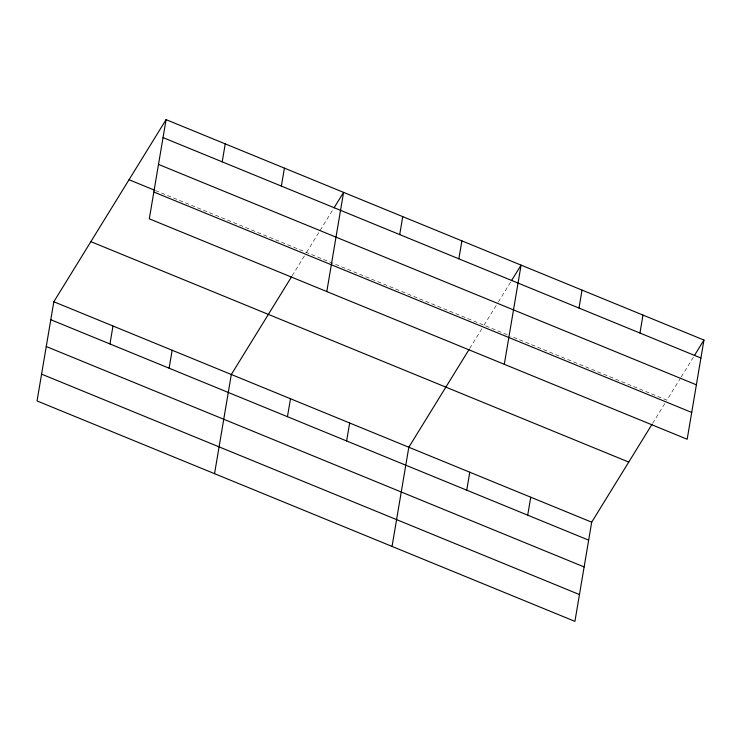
<?xml version="1.0" encoding="UTF-8"?>
<svg xmlns="http://www.w3.org/2000/svg" width="741" height="741" viewBox="0 0 741 741"><rect width="100%" height="100%" fill="white"/><g stroke="black" fill="none" stroke-linecap="round" stroke-linejoin="round"><path stroke-width="0.56" stroke-dasharray="3.71 2.78" d="M292.223 275.698L304.746 255.376M306.533 252.477L333.413 208.86M469.72 348.437L482.243 328.115M484.03 325.216L497.776 302.921M498.369 301.957L510.92 281.599M652.599 423.38L665.122 403.067M680.646 377.864L666.909 400.159L510.771 336.173M681.248 376.9L693.789 356.541M155.443 190.557L509.697 335.738"/><path stroke-width="1.11" d="M166.077 119.634L149.302 218.817L687.176 439.246L703.95 340.063L166.077 119.634L53.824 301.754L37.05 400.937L574.923 621.366L591.698 522.183L651.997 424.352M109.955 343.963L112.993 326.003M169.124 368.203L172.162 350.243M222.198 161.844L225.236 143.884M214.547 473.675L231.322 374.492L291.621 276.662M281.367 186.093L284.405 168.133M287.452 416.701L290.491 398.741M326.8 291.565L343.574 192.382L334.015 207.888M346.621 440.951L349.659 422.991M399.705 234.582L402.743 216.622M392.045 546.413L408.828 447.231L469.118 349.4M458.864 258.831L461.902 240.871M466.747 490.172L469.785 472.212M504.297 364.303L521.071 265.121L511.512 280.626M527.703 515.162L530.741 497.202M578.99 308.061L582.028 290.101M639.955 333.042L642.993 315.082M694.391 355.569L703.95 340.063M163.039 137.594L700.912 358.023M158.5 164.4L696.383 384.829M129.036 179.739L154.387 190.122M153.832 192.021L691.705 412.441M90.865 241.649L628.748 462.078M53.824 301.754L591.698 522.183M50.786 319.714L588.66 540.143M46.257 346.519L584.13 566.939M41.579 374.131L579.462 594.56"/></g></svg>
